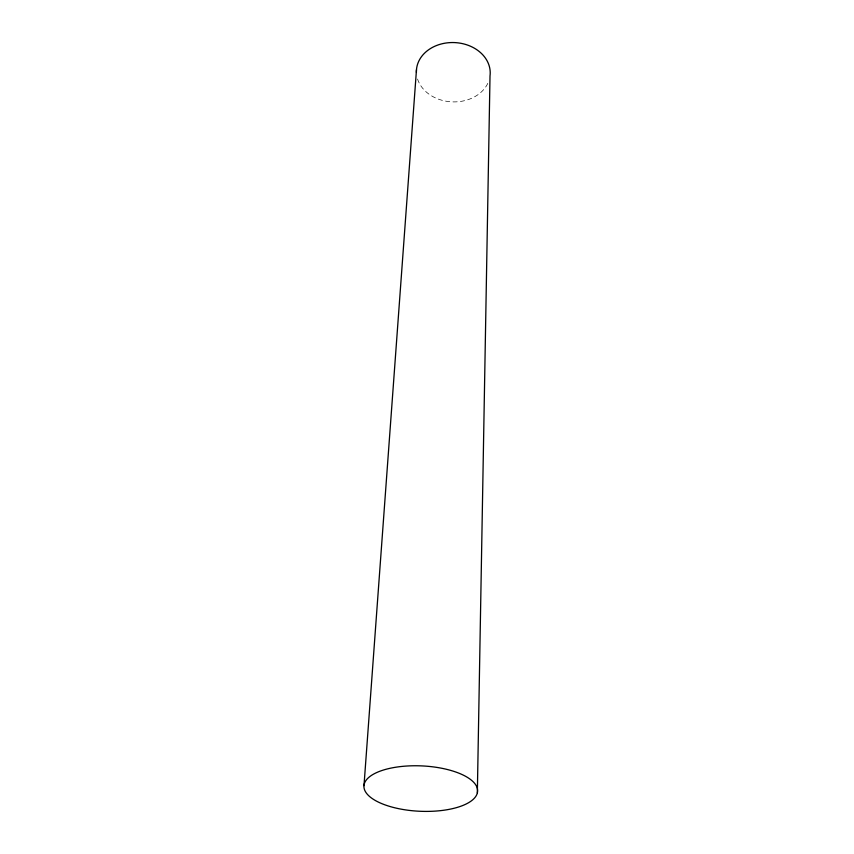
<?xml version="1.0" encoding="UTF-8"?>
<svg xmlns="http://www.w3.org/2000/svg" width="854" height="854" viewBox="0 0 854 854"><rect width="100%" height="100%" fill="white"/><g stroke="black" fill="none" stroke-linecap="round" stroke-linejoin="round"><path stroke-width="0.64" stroke-dasharray="4.27 3.2" d="M487.783 83.372A36.925 29.666 2.6 0 1 451.029 101.807A36.925 29.666 2.6 0 1 417.467 78.749"/><path stroke-width="1.28" d="M477.343 792.95A56.876 22.695 2.6 0 0 397.281 766.999A56.876 22.695 2.6 0 0 387.716 805.802A56.876 22.695 2.6 0 0 477.343 792.95L490.015 75.91A36.925 29.666 2.6 0 0 454.787 42.593A36.925 29.666 2.6 0 0 416.41 72.355M363.985 785.659L416.474 69.772"/></g></svg>
